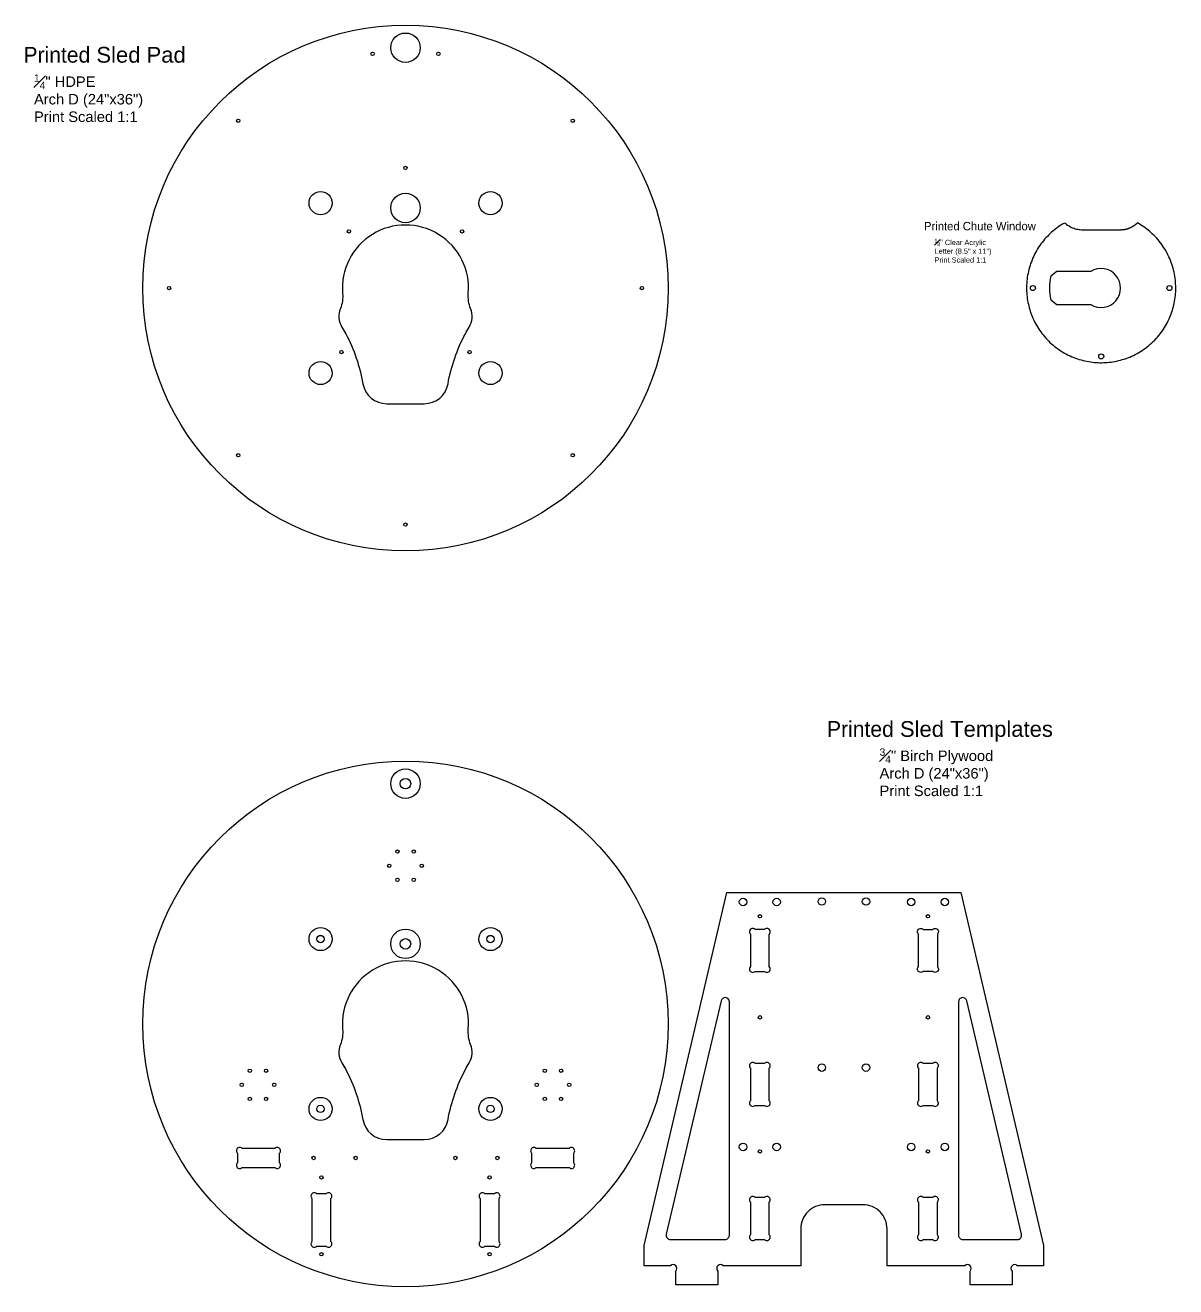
# Model space of a CAD drawing. Header units: millimetres. Extents: x -363 to 2067, y -255 to 2870.
# Drawn here: x -363 to 732, y 1670 to 2870 of the extents above; entities that cross this region are included whole.
import ezdxf

# ---------------------------------------------------------------- set-up
doc = ezdxf.new("R2010")
doc.units = ezdxf.units.MM
doc.header["$MEASUREMENT"] = 0
for name, color, linetype in [('0.125in_Acrylic-T1-0.250_1FL_Contour', 7, 'Continuous'), ('0.125in_Acrylic-T1-0.250_1FL_ThruPocket', 4, 'Continuous'), ('0.125in_Acrylic-T5_0.188in_Drill', 30, 'Continuous'), ('0.250in_HDPE-T1_0.250in_1FL_Contours', 7, 'Continuous'), ('0.250in_HDPE-T1_0.250in_1FL_ThruPockets', 4, 'Continuous'), ('0.25in_HDPE-T4_0.125in_Drill', 1, 'Continuous'), ('0.708in_Ply-T1_0.250in_1FL-0.500in_Pocket', 4, 'Continuous'), ('0.708in_Ply-T1_0.250in_1FL-Contours', 7, 'Continuous'), ('0.708in_Ply-T1_0.250in_1FL-ThruPockets', 4, 'Continuous'), ('0.708in_Ply-T2_0.125in_1FL-ThruPockets', 5, 'Continuous'), ('0.708in_Ply-T4_0.125in_Drill', 1, 'Continuous')]:
    doc.layers.add(name, color=color, linetype=linetype)

msp = doc.modelspace()

# ---------------------------------------------------------------- linework, layer by layer
at = {"layer": '0.125in_Acrylic-T1-0.250_1FL_Contour'}
msp.add_rational_spline([(695.2, 2681.9), (743.2, 2655.2), (729.4, 2602), (715.6, 2548.9), (660.7, 2548.9), (605.8, 2548.9), (592, 2602), (578.1, 2655.2), (626.1, 2681.9), (632.9, 2675.1), (642.6, 2675.1), (660.7, 2675.1), (678.8, 2675.1), (688.5, 2675.1), (695.2, 2681.9)], [1, 0.79106685679, 1, 0.79106685679, 1, 0.79106685679, 1, 0.79106685679, 1, 0.921360339802, 1, 1, 1, 0.921360339802, 1], degree=2, knots=[0, 0, 0, 1.316491, 1.316491, 2.632981, 2.632981, 3.949472, 3.949472, 5.265962, 5.265962, 6.064424, 6.064424, 7.064424, 7.064424, 7.862885, 7.862885, 7.862885], dxfattribs=at)
at = {"layer": '0.125in_Acrylic-T1-0.250_1FL_ThruPocket'}
msp.add_lwpolyline([(618.5, 2604.2), (650.8, 2604.2, 1.807062), (650.8, 2635.6), (618.5, 2635.6), (612.8, 2631.1, 0.115271), (612.8, 2608.7)], format="xyb", close=True, dxfattribs=at)
at = {"layer": '0.125in_Acrylic-T5_0.188in_Drill'}
for centre in [(595.7, 2619.9), (725.7, 2619.9), (660.7, 2554.9)]:
    msp.add_circle(centre, 2.38, dxfattribs=at)
at = {"layer": '0.250in_HDPE-T1_0.250in_1FL_Contours'}
msp.add_lwpolyline([(60.7, 2600.3, -0.11767), (58.5, 2614.8, 1.088277), (-61.1, 2614.8, -0.11767), (-63.2, 2600.3, 0.237946), (-61.8, 2582.8, -0.014822), (-58.2, 2576.5, -0.07951), (-41.8, 2528.9, 0.364201), (-19.1, 2509.9), (16.6, 2509.9, 0.364201), (39.2, 2528.9, -0.07951), (55.7, 2576.5, -0.014822), (59.2, 2582.8, 0.237946)], format="xyb", close=True, dxfattribs=at)
msp.add_circle((-1.3, 2619.9), 250, dxfattribs=at)
at = {"layer": '0.250in_HDPE-T1_0.250in_1FL_ThruPockets'}
for centre, radius in [((-1.3, 2848.5), 14), ((-82.1, 2700.7), 11), ((-1.3, 2696.1), 14), ((79.6, 2700.7), 11), ((-82.1, 2539.1), 11), ((79.6, 2539.1), 11)]:
    msp.add_circle(centre, radius, dxfattribs=at)
at = {"layer": '0.25in_HDPE-T4_0.125in_Drill'}
for centre in [(-32.6, 2842.7), (30, 2842.7), (-160.4, 2779), (157.8, 2779), (-1.3, 2734.2), (-55.1, 2673.8), (52.6, 2673.8), (-226.3, 2619.9), (223.7, 2619.9), (-62.2, 2559), (59.7, 2559), (-160.4, 2460.8), (157.8, 2460.8), (-1.3, 2394.9)]:
    msp.add_circle(centre, 1.59, dxfattribs=at)
at = {"layer": '0.708in_Ply-T1_0.250in_1FL-0.500in_Pocket'}
for centre, radius in [((-1.3, 2148.5), 14), ((-82.1, 2000.7), 11), ((-1.3, 1996.1), 14), ((79.6, 2000.7), 11), ((-82.1, 1839.1), 11), ((79.6, 1839.1), 11)]:
    msp.add_circle(centre, radius, dxfattribs=at)
at = {"layer": '0.708in_Ply-T1_0.250in_1FL-Contours'}
for points in [[(225.9, 1709.1), (304.6, 2044.9), (527.2, 2044.9), (605.9, 1709.1), (605.9, 1689.9), (580.9, 1689.9, 1), (575.9, 1684.9), (575.9, 1671.9), (535.9, 1671.9), (535.9, 1684.9, 1), (530.9, 1689.9), (457, 1689.9), (457, 1724.9)], [(457, 1724.9, 0.414214), (434, 1747.9), (397.8, 1747.9, 0.414214), (374.8, 1724.9), (374.8, 1689.9), (300.9, 1689.9, 1), (295.9, 1684.9), (295.9, 1671.9), (255.9, 1671.9), (255.9, 1684.9, 1), (250.9, 1689.9)]]:
    msp.add_lwpolyline(points, format="xyb", dxfattribs=at)
msp.add_lwpolyline([(60.7, 1900.3, -0.11767), (58.5, 1914.8, 1.088277), (-61.1, 1914.8, -0.11767), (-63.2, 1900.3, 0.237946), (-61.8, 1882.8, -0.014822), (-58.2, 1876.5, -0.07951), (-41.8, 1828.9, 0.364201), (-19.1, 1809.9), (16.6, 1809.9, 0.364201), (39.2, 1828.9, -0.07951), (55.7, 1876.5, -0.014822), (59.2, 1882.8, 0.237946)], format="xyb", close=True, dxfattribs=at)
msp.add_lwpolyline([(250.9, 1689.9), (225.9, 1689.9), (225.9, 1709.1)], dxfattribs=at)
msp.add_circle((-1.3, 1919.9), 250, dxfattribs=at)
at = {"layer": '0.708in_Ply-T1_0.250in_1FL-ThruPockets'}
for points in [[(326.9, 2005.4), (326.9, 1974.4, 1.006104), (331.4, 1969.9), (340.4, 1969.9, 1.006104), (344.9, 1974.4), (344.9, 2005.4, 1.006104), (340.4, 2009.9), (331.4, 2009.9, 1.006104)], [(486.9, 2005.4, -1.006104), (491.4, 2009.9), (500.4, 2009.9, -1.006104), (504.9, 2005.4), (504.9, 1974.4, -1.006104), (500.4, 1969.9), (491.4, 1969.9, -1.006104), (486.9, 1974.4)], [(299, 1941.9), (246.9, 1719.8, 0.483382), (250.8, 1714.9), (302.9, 1714.9, 0.414214), (306.9, 1718.9), (306.9, 1941, 0.891021)], [(528.9, 1714.9), (581, 1714.9, 0.483382), (584.9, 1719.8), (532.8, 1941.9, 0.891021), (524.9, 1941), (524.9, 1718.9, 0.414214)], [(326.9, 1877.9), (326.9, 1846.9, 1.006104), (331.4, 1842.4), (340.4, 1842.4, 1.006104), (344.9, 1846.9), (344.9, 1877.9, 1.006104), (340.4, 1882.4), (331.4, 1882.4, 1.006104)], [(504.9, 1846.9), (504.9, 1877.9, 1.006104), (500.4, 1882.4), (491.4, 1882.4, 1.006104), (486.9, 1877.9), (486.9, 1846.9, 1.006104), (491.4, 1842.4), (500.4, 1842.4, 1.006104)], [(-156.8, 1783.4), (-125.7, 1783.4, 1.006104), (-121.2, 1787.9), (-121.2, 1796.9, 1.006104), (-125.7, 1801.4), (-156.8, 1801.4, 1.006104), (-161.3, 1796.9), (-161.3, 1787.9, 1.006104)], [(118.7, 1796.9), (118.7, 1787.9, 1.006104), (123.2, 1783.4), (154.3, 1783.4, 1.006104), (158.8, 1787.9), (158.8, 1796.9, 1.006104), (154.3, 1801.4), (123.2, 1801.4, 1.006104)], [(-72.2, 1712.9), (-72.2, 1753.9, 1.006104), (-76.7, 1758.4), (-85.8, 1758.4, 1.006104), (-90.3, 1753.9), (-90.3, 1712.9, 1.006104), (-85.8, 1708.4), (-76.7, 1708.4, 1.006104)], [(69.7, 1753.9), (69.7, 1712.9, 1.006104), (74.2, 1708.4), (83.3, 1708.4, 1.006104), (87.8, 1712.9), (87.8, 1753.9, 1.006104), (83.3, 1758.4), (74.2, 1758.4, 1.006104)], [(331.4, 1714.9), (340.4, 1714.9, 1.006104), (344.9, 1719.4), (344.9, 1750.4, 1.006104), (340.4, 1754.9), (331.4, 1754.9, 1.006104), (326.9, 1750.4), (326.9, 1719.4, 1.006104)], [(504.9, 1719.4), (504.9, 1750.4, 1.006104), (500.4, 1754.9), (491.4, 1754.9, 1.006104), (486.9, 1750.4), (486.9, 1719.4, 1.006104), (491.4, 1714.9), (500.4, 1714.9, 1.006104)]]:
    msp.add_lwpolyline(points, format="xyb", close=True, dxfattribs=at)
for centre in [(-1.3, 2148.5), (-1.3, 1996.1)]:
    msp.add_circle(centre, 5, dxfattribs=at)
at = {"layer": '0.708in_Ply-T2_0.125in_1FL-ThruPockets'}
for centre, radius in [((319.9, 2035.9), 3.57), ((351.9, 2035.9), 3.57), ((394.9, 2036.4), 3.57), ((436.9, 2036.4), 3.57), ((479.9, 2035.9), 3.57), ((511.9, 2035.9), 3.57), ((-82.1, 2000.7), 3.5), ((79.6, 2000.7), 3.5), ((394.9, 1878.4), 3.57), ((436.9, 1878.4), 3.57), ((-82.1, 1839.1), 3.5), ((79.6, 1839.1), 3.5), ((319.9, 1802.9), 3.57), ((351.9, 1802.9), 3.57), ((479.9, 1802.9), 3.57), ((511.9, 1802.9), 3.57)]:
    msp.add_circle(centre, radius, dxfattribs=at)
at = {"layer": '0.708in_Ply-T4_0.125in_Drill'}
for centre in [(-9, 2083.8), (6.5, 2083.8), (-16.8, 2070.4), (14.2, 2070.4), (-9, 2057), (6.5, 2057), (335.9, 2022.4), (495.9, 2022.4), (335.9, 1926.2), (495.9, 1926.2), (-149.4, 1875.4), (-133.9, 1875.4), (131.3, 1875.4), (146.8, 1875.4), (-157.1, 1862), (-126.1, 1862), (123.6, 1862), (154.6, 1862), (-149.4, 1848.6), (-133.9, 1848.6), (131.3, 1848.6), (146.8, 1848.6), (335.9, 1798.7), (495.9, 1798.7), (-88.8, 1792.4), (-48.8, 1792.4), (46.2, 1792.4), (86.2, 1792.4), (-81.3, 1773.9), (78.7, 1773.9), (-81.3, 1700.9), (78.7, 1700.9)]:
    msp.add_circle(centre, 1.59, dxfattribs=at)

# ---------------------------------------------------------------- texts
at = {"linetype": 'Continuous', "attachment_point": 1}
for s, width, insert, char_height in [('\\A1;Printed{\\fArial|b0|i0|c0|p34; Sled Pad}', 256.565, (-364.8, 2849.3), 15), ('\\A1;{\\fArial|b0|i0|c0|p34;\\H0.7x;\\S1#4;\\H1.4286x;" HDPE \\P\\H1x;Arch D (24"x36")\\PPrint Scaled 1:1}', 171.186, (-354.8, 2823.2), 10), ('\\A1;Printed Chute Window', 256.565, (492.1, 2682.8), 8), ('\\A1;{\\fArial|b0|i0|c0|p34;\\H0.7x;\\S1#8;\\H1.4286x;" Clear Acrylic\\H1x;\\PLetter (8.5" x 11")\\PPrint Scaled 1:1}', 171.186, (502.1, 2666.8), 5), ('\\A1;Printed{\\fArial|b0|i0|c0|p34; Sled Templates}', 256.565, (399.8, 2208), 15), ('\\A1;{\\fArial|b0|i0|c0|p34;\\H0.7x;\\S3#4;\\H1.4286x;" Birch Plywood\\PArch D (24"x36")\\PPrint Scaled 1:1}', 171.186, (449.8, 2182), 10)]:
    msp.add_mtext_dynamic_manual_height_columns(s, width=width, gutter_width=1, heights=[0], dxfattribs=dict(at, insert=insert, char_height=char_height))

doc.saveas('drawing.dxf')
